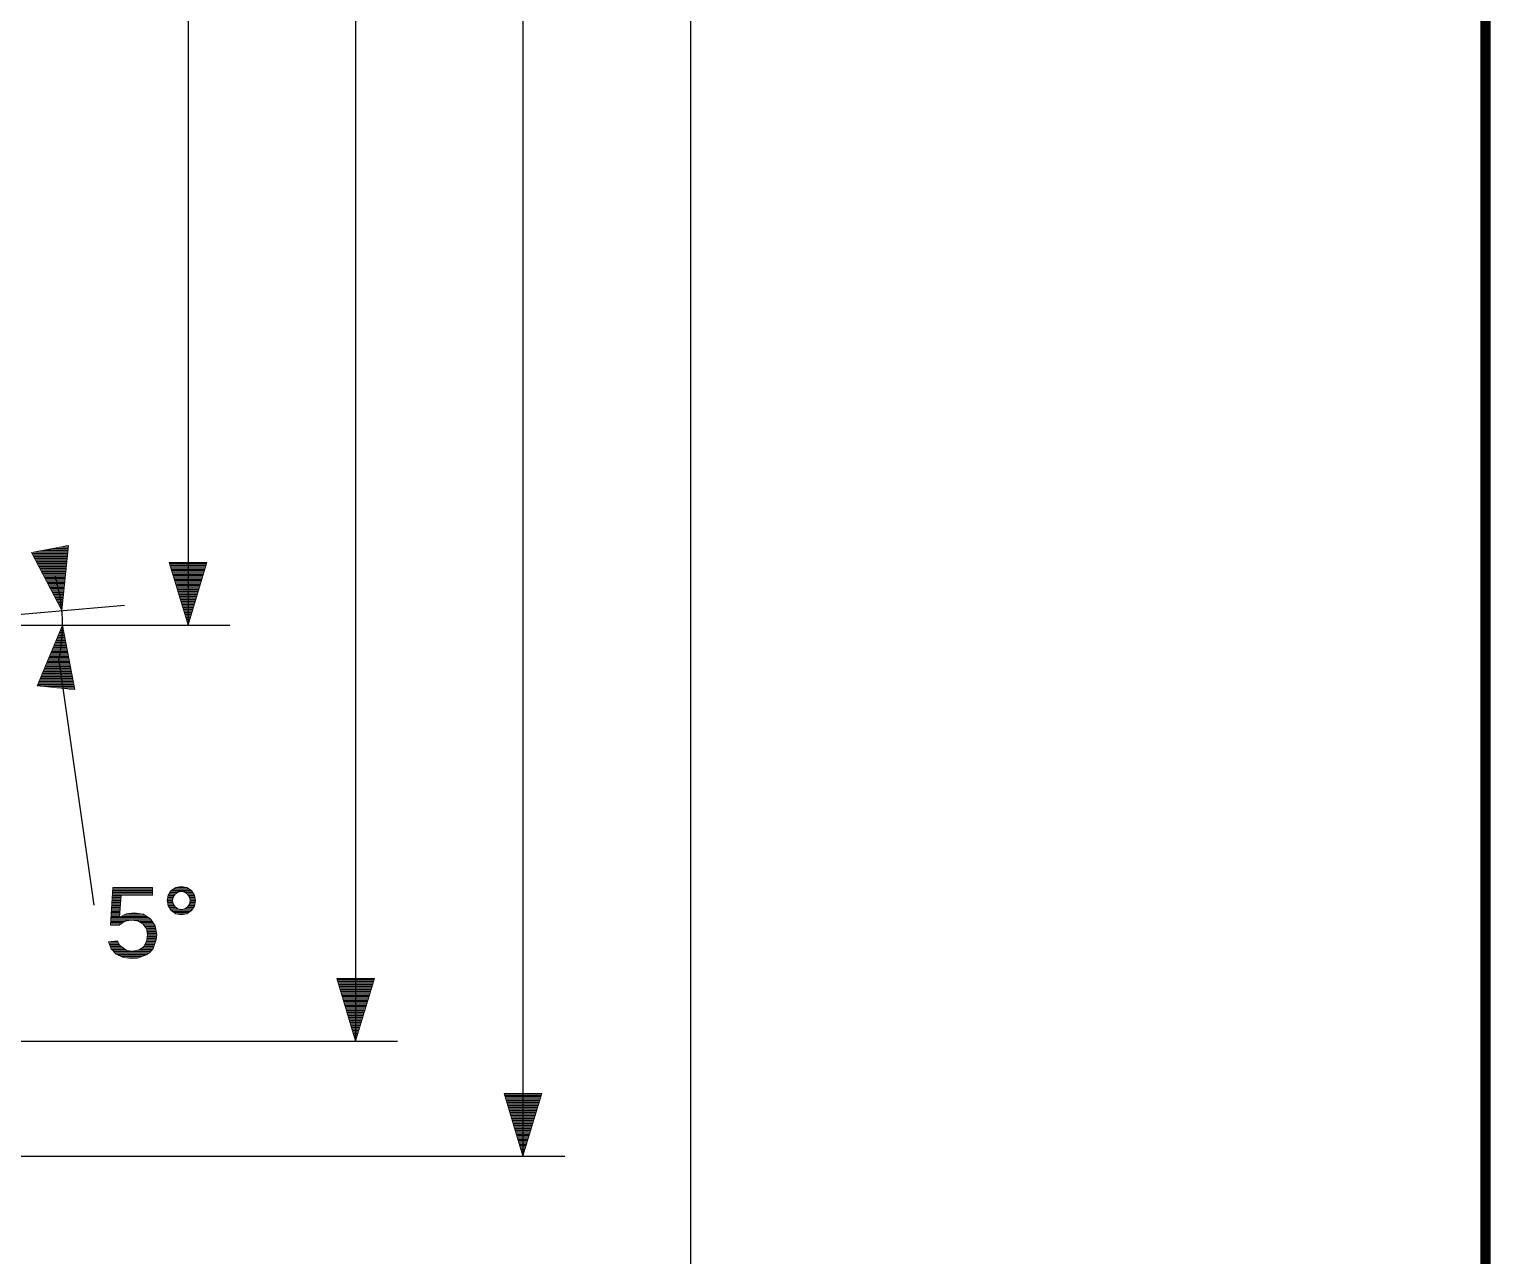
# Model space of a CAD drawing. Header units: millimetres. Extents: x 20 to 410, y 10 to 287.
# Drawn here: x 340.4 to 410.2, y 107.2 to 165.8 of the extents above; entities that cross this region are included whole.
import ezdxf

# ---------------------------------------------------------------- set-up
doc = ezdxf.new("R2010")
doc.units = ezdxf.units.MM
for name, color, linetype, lineweight in [('DUENN', 7, 'Continuous', 25), ('KANTEN', 7, 'Continuous', 50), ('TEXT', 7, 'Continuous', 13)]:
    doc.layers.add(name, color=color, linetype=linetype, lineweight=lineweight)

msp = doc.modelspace()

# ---------------------------------------------------------------- linework, layer by layer
at = {"layer": 'DUENN', "lineweight": 13}
for p, q in [((341.835, 141.097), (342.272, 141.097)), ((342.144, 141.157), (342.278, 141.157)), ((340.536, 140.797), (342.242, 140.797)), ((340.568, 140.737), (342.236, 140.737)), ((340.599, 140.677), (342.23, 140.677)), ((340.6, 140.857), (342.248, 140.857)), ((340.631, 140.617), (342.224, 140.617)), ((340.662, 140.557), (342.218, 140.557)), ((340.694, 140.497), (342.212, 140.497)), ((340.725, 140.437), (342.206, 140.437)), ((340.909, 140.917), (342.254, 140.917)), ((341.218, 140.977), (342.26, 140.977)), ((341.526, 141.037), (342.266, 141.037)), ((340.757, 140.377), (342.2, 140.377)), ((340.788, 140.317), (342.194, 140.317)), ((340.82, 140.257), (342.188, 140.257)), ((340.851, 140.197), (342.182, 140.197)), ((340.883, 140.137), (342.176, 140.137)), ((340.914, 140.077), (342.17, 140.077)), ((340.946, 140.017), (342.164, 140.017)), ((340.977, 139.957), (342.158, 139.957)), ((341.009, 139.897), (342.152, 139.897)), ((341.04, 139.837), (342.146, 139.837)), ((341.072, 139.777), (342.14, 139.777)), ((341.103, 139.717), (342.134, 139.717)), ((347.109, 140.34), (348.891, 140.34)), ((347.127, 140.28), (348.873, 140.28)), ((347.145, 140.22), (348.855, 140.22)), ((347.163, 140.16), (348.837, 140.16)), ((347.181, 140.1), (348.819, 140.1)), ((347.199, 140.04), (348.801, 140.04)), ((347.217, 139.98), (348.783, 139.98)), ((347.235, 139.92), (348.765, 139.92)), ((347.253, 139.86), (348.747, 139.86)), ((347.271, 139.8), (348.729, 139.8)), ((347.289, 139.74), (348.711, 139.74)), ((341.135, 139.657), (342.128, 139.657)), ((341.166, 139.597), (342.122, 139.597)), ((341.198, 139.537), (342.116, 139.537)), ((341.229, 139.477), (342.11, 139.477)), ((341.261, 139.417), (342.104, 139.417)), ((341.292, 139.357), (342.098, 139.357)), ((341.324, 139.297), (342.092, 139.297)), ((341.355, 139.237), (342.086, 139.237)), ((341.387, 139.177), (342.08, 139.177)), ((341.418, 139.117), (342.074, 139.117)), ((341.45, 139.057), (342.068, 139.057)), ((341.481, 138.997), (342.062, 138.997)), ((347.307, 139.68), (348.693, 139.68)), ((347.325, 139.62), (348.675, 139.62)), ((347.343, 139.56), (348.657, 139.56)), ((347.361, 139.5), (348.639, 139.5)), ((347.379, 139.44), (348.621, 139.44)), ((347.397, 139.38), (348.603, 139.38)), ((347.415, 139.32), (348.585, 139.32)), ((347.433, 139.26), (348.567, 139.26)), ((347.451, 139.2), (348.549, 139.2)), ((347.469, 139.14), (348.531, 139.14)), ((347.487, 139.08), (348.513, 139.08)), ((347.505, 139.02), (348.495, 139.02)), ((341.513, 138.937), (342.056, 138.937)), ((341.544, 138.877), (342.05, 138.877)), ((341.576, 138.817), (342.044, 138.817)), ((341.607, 138.757), (342.038, 138.757)), ((341.639, 138.697), (342.032, 138.697)), ((341.67, 138.637), (342.026, 138.637)), ((341.702, 138.577), (342.02, 138.577)), ((341.733, 138.517), (342.014, 138.517)), ((341.765, 138.457), (342.008, 138.457)), ((341.796, 138.397), (342.002, 138.397)), ((341.828, 138.337), (341.997, 138.337)), ((347.523, 138.96), (348.477, 138.96)), ((347.541, 138.9), (348.459, 138.9)), ((347.559, 138.84), (348.441, 138.84)), ((347.577, 138.78), (348.423, 138.78)), ((347.595, 138.72), (348.405, 138.72)), ((347.613, 138.66), (348.387, 138.66)), ((347.631, 138.6), (348.369, 138.6)), ((347.649, 138.54), (348.351, 138.54)), ((347.667, 138.48), (348.333, 138.48)), ((347.685, 138.42), (348.315, 138.42)), ((347.703, 138.36), (348.297, 138.36)), ((347.721, 138.3), (348.279, 138.3)), ((341.859, 138.277), (341.991, 138.277)), ((341.891, 138.217), (341.985, 138.217)), ((341.922, 138.157), (341.979, 138.157)), ((341.954, 138.097), (341.973, 138.097)), ((347.739, 138.24), (348.261, 138.24)), ((347.757, 138.18), (348.243, 138.18)), ((347.775, 138.12), (348.225, 138.12)), ((347.793, 138.06), (348.207, 138.06)), ((347.811, 138), (348.189, 138)), ((347.829, 137.94), (348.171, 137.94)), ((347.847, 137.88), (348.153, 137.88)), ((347.865, 137.82), (348.135, 137.82)), ((347.883, 137.76), (348.117, 137.76)), ((347.901, 137.7), (348.099, 137.7)), ((347.919, 137.64), (348.081, 137.64)), ((341.804, 136.902), (342.088, 136.902)), ((341.829, 136.962), (342.077, 136.962)), ((341.855, 137.022), (342.066, 137.022)), ((341.88, 137.082), (342.054, 137.082)), ((341.905, 137.142), (342.043, 137.142)), ((341.93, 137.202), (342.032, 137.202)), ((341.955, 137.262), (342.02, 137.262)), ((341.98, 137.322), (342.009, 137.322)), ((347.937, 137.58), (348.063, 137.58)), ((347.955, 137.52), (348.045, 137.52)), ((347.973, 137.46), (348.027, 137.46)), ((347.991, 137.4), (348.009, 137.4)), ((341.528, 136.242), (342.213, 136.242)), ((341.553, 136.302), (342.202, 136.302)), ((341.579, 136.362), (342.19, 136.362)), ((341.604, 136.422), (342.179, 136.422)), ((341.629, 136.482), (342.168, 136.482)), ((341.654, 136.542), (342.156, 136.542)), ((341.679, 136.602), (342.145, 136.602)), ((341.704, 136.662), (342.134, 136.662)), ((341.729, 136.722), (342.122, 136.722)), ((341.754, 136.782), (342.111, 136.782)), ((341.779, 136.842), (342.1, 136.842)), ((341.227, 135.522), (342.349, 135.522)), ((341.252, 135.582), (342.338, 135.582)), ((341.277, 135.642), (342.326, 135.642)), ((341.302, 135.702), (342.315, 135.702)), ((341.328, 135.762), (342.304, 135.762)), ((341.353, 135.822), (342.292, 135.822)), ((341.378, 135.882), (342.281, 135.882)), ((341.403, 135.942), (342.27, 135.942)), ((341.428, 136.002), (342.258, 136.002)), ((341.453, 136.062), (342.247, 136.062)), ((341.478, 136.122), (342.236, 136.122)), ((341.503, 136.182), (342.224, 136.182)), ((340.926, 134.802), (342.485, 134.802)), ((340.951, 134.862), (342.474, 134.862)), ((340.976, 134.922), (342.462, 134.922)), ((341.001, 134.982), (342.451, 134.982)), ((341.026, 135.042), (342.44, 135.042)), ((341.051, 135.102), (342.428, 135.102)), ((341.077, 135.162), (342.417, 135.162)), ((341.102, 135.222), (342.406, 135.222)), ((341.127, 135.282), (342.394, 135.282)), ((341.152, 135.342), (342.383, 135.342)), ((341.177, 135.402), (342.372, 135.402)), ((341.202, 135.462), (342.36, 135.462)), ((340.8, 134.502), (342.542, 134.502)), ((340.826, 134.562), (342.53, 134.562)), ((340.851, 134.622), (342.519, 134.622)), ((340.876, 134.682), (342.508, 134.682)), ((340.901, 134.742), (342.496, 134.742)), ((341.154, 134.442), (342.553, 134.442)), ((341.725, 134.382), (342.564, 134.382)), ((342.296, 134.322), (342.576, 134.322)), ((355.109, 120.47), (356.891, 120.47)), ((355.127, 120.41), (356.873, 120.41)), ((355.145, 120.35), (356.855, 120.35)), ((355.163, 120.29), (356.837, 120.29)), ((355.181, 120.23), (356.819, 120.23)), ((355.199, 120.17), (356.801, 120.17)), ((355.217, 120.11), (356.783, 120.11)), ((355.235, 120.05), (356.765, 120.05)), ((355.253, 119.99), (356.747, 119.99)), ((355.271, 119.93), (356.729, 119.93)), ((355.289, 119.87), (356.711, 119.87)), ((355.307, 119.81), (356.693, 119.81)), ((355.325, 119.75), (356.675, 119.75)), ((355.343, 119.69), (356.657, 119.69)), ((355.361, 119.63), (356.639, 119.63)), ((355.379, 119.57), (356.621, 119.57)), ((355.397, 119.51), (356.603, 119.51)), ((355.415, 119.45), (356.585, 119.45)), ((355.433, 119.39), (356.567, 119.39)), ((355.451, 119.33), (356.549, 119.33)), ((355.469, 119.27), (356.531, 119.27)), ((355.487, 119.21), (356.513, 119.21)), ((355.505, 119.15), (356.495, 119.15)), ((355.523, 119.09), (356.477, 119.09)), ((355.541, 119.03), (356.459, 119.03)), ((355.559, 118.97), (356.441, 118.97)), ((355.577, 118.91), (356.423, 118.91)), ((355.595, 118.85), (356.405, 118.85)), ((355.613, 118.79), (356.387, 118.79)), ((355.631, 118.73), (356.369, 118.73)), ((355.649, 118.67), (356.351, 118.67)), ((355.667, 118.61), (356.333, 118.61)), ((355.685, 118.55), (356.315, 118.55)), ((355.703, 118.49), (356.297, 118.49)), ((355.721, 118.43), (356.279, 118.43)), ((355.739, 118.37), (356.261, 118.37)), ((355.757, 118.31), (356.243, 118.31)), ((355.775, 118.25), (356.225, 118.25)), ((355.793, 118.19), (356.207, 118.19)), ((355.811, 118.13), (356.189, 118.13)), ((355.829, 118.07), (356.171, 118.07)), ((355.847, 118.01), (356.153, 118.01)), ((355.865, 117.95), (356.135, 117.95)), ((355.883, 117.89), (356.117, 117.89)), ((355.901, 117.83), (356.099, 117.83)), ((355.919, 117.77), (356.081, 117.77)), ((355.937, 117.71), (356.063, 117.71)), ((355.955, 117.65), (356.045, 117.65)), ((355.973, 117.59), (356.027, 117.59)), ((355.991, 117.53), (356.009, 117.53)), ((363.109, 114.97), (364.891, 114.97)), ((363.127, 114.91), (364.873, 114.91)), ((363.145, 114.85), (364.855, 114.85)), ((363.163, 114.79), (364.837, 114.79)), ((363.181, 114.73), (364.819, 114.73)), ((363.199, 114.67), (364.801, 114.67)), ((363.217, 114.61), (364.783, 114.61)), ((363.235, 114.55), (364.765, 114.55)), ((363.253, 114.49), (364.747, 114.49)), ((363.271, 114.43), (364.729, 114.43)), ((363.289, 114.37), (364.711, 114.37)), ((363.307, 114.31), (364.693, 114.31)), ((363.325, 114.25), (364.675, 114.25)), ((363.343, 114.19), (364.657, 114.19)), ((363.361, 114.13), (364.639, 114.13)), ((363.379, 114.07), (364.621, 114.07)), ((363.397, 114.01), (364.603, 114.01)), ((363.415, 113.95), (364.585, 113.95)), ((363.433, 113.89), (364.567, 113.89)), ((363.451, 113.83), (364.549, 113.83)), ((363.469, 113.77), (364.531, 113.77)), ((363.487, 113.71), (364.513, 113.71)), ((363.505, 113.65), (364.495, 113.65)), ((363.523, 113.59), (364.477, 113.59)), ((363.541, 113.53), (364.459, 113.53)), ((363.559, 113.47), (364.441, 113.47)), ((363.577, 113.41), (364.423, 113.41)), ((363.595, 113.35), (364.405, 113.35)), ((363.613, 113.29), (364.387, 113.29)), ((363.631, 113.23), (364.369, 113.23)), ((363.649, 113.17), (364.351, 113.17)), ((363.667, 113.11), (364.333, 113.11)), ((363.685, 113.05), (364.315, 113.05)), ((363.703, 112.99), (364.297, 112.99)), ((363.721, 112.93), (364.279, 112.93)), ((363.739, 112.87), (364.261, 112.87)), ((363.757, 112.81), (364.243, 112.81)), ((363.775, 112.75), (364.225, 112.75)), ((363.793, 112.69), (364.207, 112.69)), ((363.811, 112.63), (364.189, 112.63)), ((363.829, 112.57), (364.171, 112.57)), ((363.847, 112.51), (364.153, 112.51)), ((363.865, 112.45), (364.135, 112.45)), ((363.883, 112.39), (364.117, 112.39)), ((363.901, 112.33), (364.099, 112.33)), ((363.919, 112.27), (364.081, 112.27)), ((363.937, 112.21), (364.063, 112.21)), ((363.955, 112.15), (364.045, 112.15)), ((363.973, 112.09), (364.027, 112.09)), ((363.991, 112.03), (364.009, 112.03))]:
    msp.add_line(p, q, dxfattribs=at)
at = {"layer": 'DUENN', "lineweight": 25}
for points in [[(372, 265), (372, 95)], [(364, 248), (364, 112)], [(356, 242.5), (356, 117.5)], [(348, 222.63), (348, 137.37)], [(341.825, 135.707), (341.878, 135.981), (341.922, 136.257), (341.97, 136.673), (341.995, 137.091), (342, 137.37), (341.995, 137.649), (341.981, 137.928), (341.956, 138.206), (341.922, 138.483), (341.878, 138.759), (341.825, 139.033), (341.762, 139.305), (341.65, 139.709)], [(334, 137.37), (344.958, 138.329)], [(335, 137.37), (350, 137.37)], [(341.825, 135.707), (343.5, 124)], [(325, 117.5), (358, 117.5)], [(322, 112), (366, 112)]]:
    msp.add_lwpolyline(points, dxfattribs=at)
at = {"layer": 'DUENN', "lineweight": 13}
for points in [[(341.97, 138.067), (340.514, 140.84), (342.281, 141.184), (341.97, 138.067)], [(348, 137.37), (347.1, 140.37), (348.9, 140.37), (348, 137.37)], [(342, 137.37), (342.581, 134.292), (340.791, 134.481), (342, 137.37)], [(356, 117.5), (355.1, 120.5), (356.9, 120.5), (356, 117.5)], [(364, 112), (363.1, 115), (364.9, 115), (364, 112)]]:
    msp.add_lwpolyline(points, close=True, dxfattribs=at)
at = {"layer": 'KANTEN', "lineweight": 50, "const_width": 0.5}
msp.add_lwpolyline([(20, 10), (410, 10), (410, 287), (20, 287)], close=True, dxfattribs=at)
at = {"layer": 'TEXT', "lineweight": 13}
for p, q in [((344.373, 124.362), (344.786, 124.362)), ((344.377, 124.422), (344.789, 124.422)), ((344.381, 124.482), (346.304, 124.482)), ((344.385, 124.542), (346.304, 124.542)), ((344.388, 124.602), (346.304, 124.602)), ((344.392, 124.662), (346.304, 124.662)), ((344.396, 124.722), (346.304, 124.722)), ((344.399, 124.782), (346.304, 124.782)), ((344.403, 124.842), (346.304, 124.842)), ((347.02, 124.362), (347.279, 124.362)), ((347.032, 124.422), (347.31, 124.422)), ((347.046, 124.482), (347.349, 124.482)), ((347.087, 124.542), (347.407, 124.542)), ((347.128, 124.602), (347.493, 124.602)), ((347.169, 124.662), (348.181, 124.662)), ((347.231, 124.722), (348.12, 124.722)), ((347.319, 124.782), (348.031, 124.782)), ((347.407, 124.842), (347.941, 124.842)), ((347.856, 124.602), (348.222, 124.602)), ((347.944, 124.542), (348.262, 124.542)), ((348, 124.482), (348.303, 124.482)), ((348.04, 124.422), (348.316, 124.422)), ((348.07, 124.362), (348.328, 124.362)), ((344.329, 123.642), (344.742, 123.642)), ((344.332, 123.702), (344.746, 123.702)), ((344.336, 123.762), (344.749, 123.762)), ((344.34, 123.822), (344.753, 123.822)), ((344.344, 123.882), (344.757, 123.882)), ((344.347, 123.942), (344.76, 123.942)), ((344.351, 124.002), (344.764, 124.002)), ((344.355, 124.062), (344.767, 124.062)), ((344.359, 124.122), (344.771, 124.122)), ((344.362, 124.182), (344.775, 124.182)), ((344.366, 124.242), (344.778, 124.242)), ((344.37, 124.302), (344.782, 124.302)), ((346.997, 124.242), (347.256, 124.242)), ((347, 124.182), (347.258, 124.182)), ((347.009, 124.302), (347.267, 124.302)), ((347.011, 124.122), (347.27, 124.122)), ((347.023, 124.062), (347.281, 124.062)), ((347.035, 124.002), (347.318, 124.002)), ((347.055, 123.942), (347.359, 123.942)), ((347.096, 123.882), (347.426, 123.882)), ((347.137, 123.822), (347.513, 123.822)), ((347.178, 123.762), (348.171, 123.762)), ((347.25, 123.702), (348.101, 123.702)), ((347.339, 123.642), (348.011, 123.642)), ((347.837, 123.822), (348.212, 123.822)), ((347.924, 123.882), (348.254, 123.882)), ((347.99, 123.942), (348.295, 123.942)), ((348.031, 124.002), (348.314, 124.002)), ((348.067, 124.062), (348.325, 124.062)), ((348.078, 124.122), (348.337, 124.122)), ((348.081, 124.302), (348.339, 124.302)), ((348.09, 124.182), (348.348, 124.182)), ((348.092, 124.242), (348.351, 124.242)), ((344.295, 123.102), (344.786, 123.102)), ((344.299, 123.162), (344.87, 123.162)), ((344.303, 123.222), (344.992, 123.222)), ((344.306, 123.282), (345.297, 123.282)), ((344.31, 123.342), (346.208, 123.342)), ((344.314, 123.402), (346.115, 123.402)), ((344.318, 123.462), (344.731, 123.462)), ((344.321, 123.522), (344.735, 123.522)), ((344.325, 123.582), (344.738, 123.582)), ((344.81, 123.462), (346.02, 123.462)), ((344.927, 123.522), (345.925, 123.522)), ((345.054, 123.582), (345.735, 123.582)), ((345.349, 123.282), (346.247, 123.282)), ((345.652, 123.222), (346.287, 123.222)), ((345.747, 123.162), (346.327, 123.162)), ((345.841, 123.102), (346.366, 123.102)), ((345.891, 123.042), (346.406, 123.042)), ((345.93, 122.982), (346.431, 122.982)), ((347.462, 123.582), (347.888, 123.582)), ((344.322, 122.262), (344.642, 122.262)), ((345.969, 122.922), (346.442, 122.922)), ((346.007, 122.862), (346.452, 122.862)), ((346.008, 122.262), (346.451, 122.262)), ((346.017, 122.802), (346.463, 122.802)), ((346.017, 122.322), (346.474, 122.322)), ((346.026, 122.382), (346.483, 122.382)), ((346.028, 122.742), (346.473, 122.742)), ((346.035, 122.442), (346.488, 122.442)), ((346.038, 122.682), (346.484, 122.682)), ((346.044, 122.502), (346.493, 122.502)), ((346.048, 122.622), (346.494, 122.622)), ((346.053, 122.562), (346.498, 122.562)), ((344.212, 122.202), (344.668, 122.202)), ((344.234, 122.142), (344.694, 122.142)), ((344.257, 122.082), (344.72, 122.082)), ((344.279, 122.022), (344.803, 122.022)), ((344.302, 121.962), (344.887, 121.962)), ((344.327, 121.902), (344.971, 121.902)), ((344.383, 121.842), (345.055, 121.842)), ((344.44, 121.782), (346.207, 121.782)), ((344.496, 121.722), (346.141, 121.722)), ((344.552, 121.662), (346.063, 121.662)), ((344.675, 121.602), (345.953, 121.602)), ((344.806, 121.542), (345.78, 121.542)), ((345.563, 121.842), (346.257, 121.842)), ((345.702, 121.902), (346.306, 121.902)), ((345.791, 121.962), (346.338, 121.962)), ((345.869, 122.022), (346.36, 122.022)), ((345.904, 122.082), (346.383, 122.082)), ((345.94, 122.142), (346.406, 122.142)), ((345.975, 122.202), (346.428, 122.202)), ((345.064, 121.482), (345.608, 121.482))]:
    msp.add_line(p, q, dxfattribs=at)
for points in [[(346.48, 122.339), (346.323, 121.922), (346.185, 121.756), (346.013, 121.623), (345.576, 121.471), (345.313, 121.452), (344.89, 121.503), (344.558, 121.656), (344.323, 121.906), (344.194, 122.247), (344.627, 122.298), (344.721, 122.081), (345.069, 121.833), (345.322, 121.802), (345.629, 121.853), (345.861, 122.009), (346.007, 122.256), (346.055, 122.58), (346.006, 122.866), (345.859, 123.09), (345.63, 123.236), (345.331, 123.285), (345.164, 123.271), (345.009, 123.23), (344.859, 123.157), (344.709, 123.045), (344.292, 123.045), (344.403, 124.844), (346.304, 124.844), (346.304, 124.481), (344.793, 124.481), (344.728, 123.42), (345.04, 123.58), (345.42, 123.634), (345.863, 123.561), (346.206, 123.344), (346.426, 123.011), (346.5, 122.589), (346.48, 122.339)], [(348.305, 123.957), (348.155, 123.738), (347.934, 123.591), (347.674, 123.542), (347.414, 123.591), (347.193, 123.741), (347.043, 123.96), (346.993, 124.218), (347.042, 124.476), (347.191, 124.695), (347.411, 124.844), (347.674, 124.894), (347.937, 124.845), (348.157, 124.697), (348.306, 124.479), (348.355, 124.218), (348.305, 123.957)], [(348.066, 124.384), (347.974, 124.521), (347.838, 124.614), (347.674, 124.645), (347.51, 124.614), (347.374, 124.519), (347.282, 124.381), (347.252, 124.218), (347.283, 124.055), (347.376, 123.916), (347.513, 123.822), (347.674, 123.791), (347.836, 123.822), (347.972, 123.915), (348.065, 124.053), (348.096, 124.218), (348.066, 124.384)]]:
    msp.add_lwpolyline(points, close=True, dxfattribs=at)

doc.saveas('drawing.dxf')
